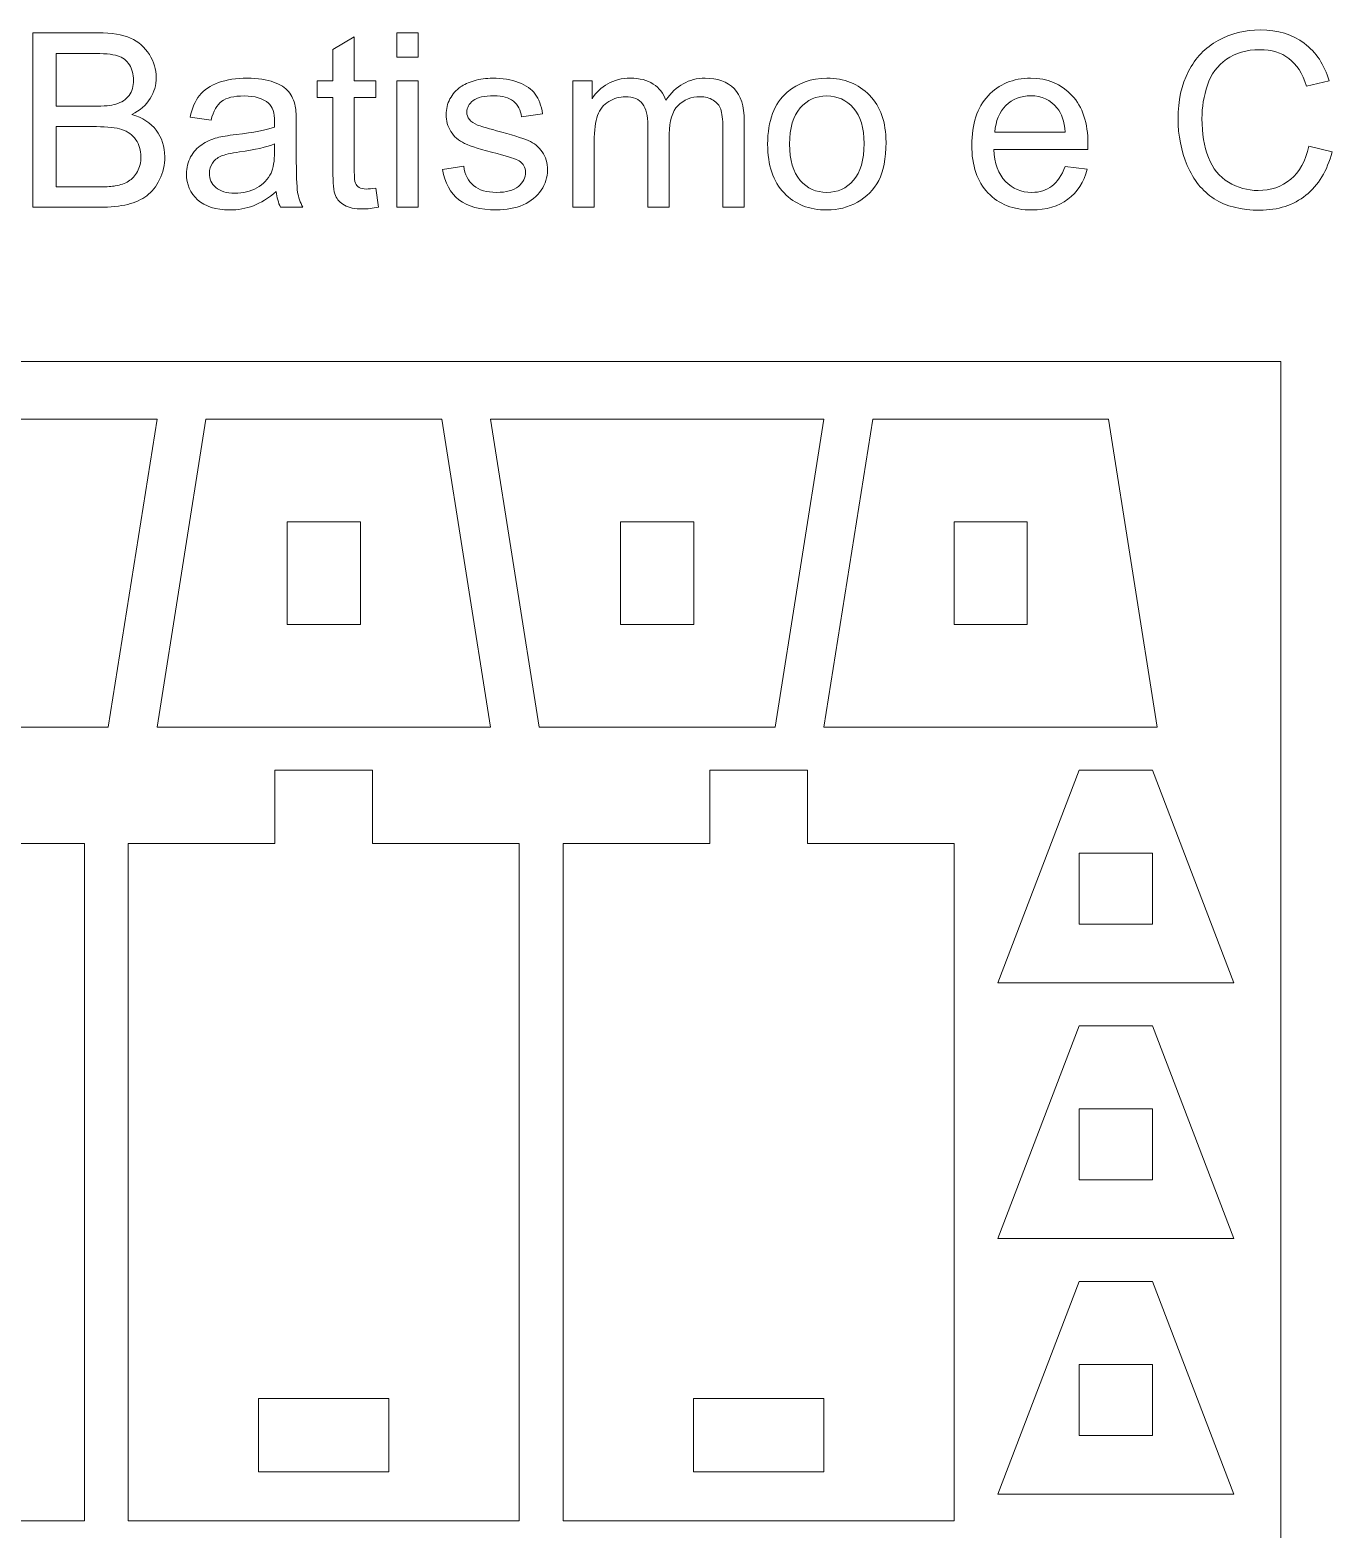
# Model space of a CAD drawing. Header units: millimetres. Extents: x -824 to 903, y -527 to 785.
# Drawn here: x -734.9 to -681.6, y 720.7 to 782 of the extents above; entities that cross this region are included whole.
import ezdxf

# ---------------------------------------------------------------- set-up
doc = ezdxf.new("R2010")
doc.units = ezdxf.units.MM
doc.header["$MEASUREMENT"] = 0
doc.layers.add('Camada 1', color=7, linetype='Continuous')

msp = doc.modelspace()

# ---------------------------------------------------------------- linework, layer by layer
at = {"layer": 'Camada 1', "color": 1, "lineweight": 9}
for points, knots in [([(-734.7693, 774.7916), (-734.7693, 774.7916), (-734.7693, 781.9235), (-734.7693, 781.9235), (-734.7693, 781.9235), (-734.7693, 781.9235), (-732.0931, 781.9235), (-732.0931, 781.9235), (-732.0931, 781.9235), (-731.5486, 781.9235), (-731.112, 781.8521), (-730.7816, 781.7077), (-730.7816, 781.7077), (-730.4529, 781.5633), (-730.1956, 781.3408), (-730.0097, 781.0403), (-730.0097, 781.0403), (-729.8221, 780.7415), (-729.7291, 780.4278), (-729.7291, 780.099), (-729.7291, 780.099), (-729.7291, 779.7952), (-729.8121, 779.508), (-729.9765, 779.2391), (-729.9765, 779.2391), (-730.1408, 778.9702), (-730.3898, 778.7527), (-730.7235, 778.5867), (-730.7235, 778.5867), (-730.2919, 778.4605), (-729.9599, 778.2447), (-729.7291, 777.9392), (-729.7291, 777.9392), (-729.4967, 777.6354), (-729.3805, 777.2752), (-729.3805, 776.8601), (-729.3805, 776.8601), (-729.3805, 776.5248), (-729.4519, 776.2143), (-729.593, 775.9271), (-729.593, 775.9271), (-729.7341, 775.6399), (-729.9084, 775.4191), (-730.1159, 775.2631), (-730.1159, 775.2631), (-730.3234, 775.1087), (-730.5841, 774.9908), (-730.8962, 774.9111), (-730.8962, 774.9111), (-731.2099, 774.8314), (-731.5934, 774.7916), (-732.0483, 774.7916), (-732.0483, 774.7916), (-732.0483, 774.7916), (-734.7693, 774.7916), (-734.7693, 774.7916)], [0, 0, 0, 0, 0.0666667, 0.0666667, 0.0666667, 0.0666667, 0.1333333, 0.1333333, 0.1333333, 0.1333333, 0.2, 0.2, 0.2, 0.2, 0.2666667, 0.2666667, 0.2666667, 0.2666667, 0.3333333, 0.3333333, 0.3333333, 0.3333333, 0.4, 0.4, 0.4, 0.4, 0.4666667, 0.4666667, 0.4666667, 0.4666667, 0.5333333, 0.5333333, 0.5333333, 0.5333333, 0.6, 0.6, 0.6, 0.6, 0.6666667, 0.6666667, 0.6666667, 0.6666667, 0.7333333, 0.7333333, 0.7333333, 0.7333333, 0.8, 0.8, 0.8, 0.8, 0.8666667, 0.8666667, 0.8666667, 0.8666667, 1, 1, 1, 1]), ([(-719.8878, 780.9275), (-719.8878, 780.9275), (-719.8878, 781.9235), (-719.8878, 781.9235), (-719.8878, 781.9235), (-719.8878, 781.9235), (-719.0112, 781.9235), (-719.0112, 781.9235), (-719.0112, 781.9235), (-719.0112, 781.9235), (-719.0112, 780.9275), (-719.0112, 780.9275), (-719.0112, 780.9275), (-719.0112, 780.9275), (-719.8878, 780.9275), (-719.8878, 780.9275)], [0, 0, 0, 0, 0.2, 0.2, 0.2, 0.2, 0.4, 0.4, 0.4, 0.4, 0.6, 0.6, 0.6, 0.6, 1, 1, 1, 1]), ([(-682.5929, 777.2934), (-682.5929, 777.2934), (-681.6466, 777.0544), (-681.6466, 777.0544), (-681.6466, 777.0544), (-681.8442, 776.2791), (-682.1995, 775.6897), (-682.7124, 775.283), (-682.7124, 775.283), (-683.2254, 774.8763), (-683.853, 774.6721), (-684.595, 774.6721), (-684.595, 774.6721), (-685.362, 774.6721), (-685.9862, 774.8281), (-686.4677, 775.1419), (-686.4677, 775.1419), (-686.9491, 775.454), (-687.3143, 775.9072), (-687.565, 776.4999), (-687.565, 776.4999), (-687.8157, 777.0942), (-687.9419, 777.73), (-687.9419, 778.4107), (-687.9419, 778.4107), (-687.9419, 779.1528), (-687.8007, 779.8002), (-687.5169, 780.353), (-687.5169, 780.353), (-687.233, 780.9059), (-686.8296, 781.3259), (-686.3066, 781.6131), (-686.3066, 781.6131), (-685.7837, 781.9003), (-685.2076, 782.0431), (-684.5801, 782.0431), (-684.5801, 782.0431), (-683.8662, 782.0431), (-683.2669, 781.8621), (-682.7822, 781.4985), (-682.7822, 781.4985), (-682.2957, 781.135), (-681.9571, 780.6253), (-681.7662, 779.9679), (-681.7662, 779.9679), (-681.7662, 779.9679), (-682.6925, 779.7488), (-682.6925, 779.7488), (-682.6925, 779.7488), (-682.8569, 780.2667), (-683.0976, 780.6452), (-683.4114, 780.881), (-683.4114, 780.881), (-683.7251, 781.1184), (-684.1202, 781.2362), (-684.5967, 781.2362), (-684.5967, 781.2362), (-685.1429, 781.2362), (-685.6011, 781.1051), (-685.968, 780.8428), (-685.968, 780.8428), (-686.3349, 780.5805), (-686.5938, 780.2269), (-686.7416, 779.7853), (-686.7416, 779.7853), (-686.891, 779.342), (-686.9657, 778.8855), (-686.9657, 778.4157), (-686.9657, 778.4157), (-686.9657, 777.8097), (-686.8777, 777.2801), (-686.7017, 776.8286), (-686.7017, 776.8286), (-686.5258, 776.3754), (-686.2518, 776.0384), (-685.88, 775.8142), (-685.88, 775.8142), (-685.5081, 775.5901), (-685.1064, 775.4789), (-684.6731, 775.4789), (-684.6731, 775.4789), (-684.1451, 775.4789), (-683.7002, 775.6316), (-683.335, 775.9354), (-683.335, 775.9354), (-682.9698, 776.2409), (-682.7224, 776.6925), (-682.5929, 777.2934)], [0, 0, 0, 0, 0.0434783, 0.0434783, 0.0434783, 0.0434783, 0.0869565, 0.0869565, 0.0869565, 0.0869565, 0.1304348, 0.1304348, 0.1304348, 0.1304348, 0.173913, 0.173913, 0.173913, 0.173913, 0.2173913, 0.2173913, 0.2173913, 0.2173913, 0.2608696, 0.2608696, 0.2608696, 0.2608696, 0.3043478, 0.3043478, 0.3043478, 0.3043478, 0.3478261, 0.3478261, 0.3478261, 0.3478261, 0.3913043, 0.3913043, 0.3913043, 0.3913043, 0.4347826, 0.4347826, 0.4347826, 0.4347826, 0.4782609, 0.4782609, 0.4782609, 0.4782609, 0.5217391, 0.5217391, 0.5217391, 0.5217391, 0.5652174, 0.5652174, 0.5652174, 0.5652174, 0.6086957, 0.6086957, 0.6086957, 0.6086957, 0.6521739, 0.6521739, 0.6521739, 0.6521739, 0.6956522, 0.6956522, 0.6956522, 0.6956522, 0.7391304, 0.7391304, 0.7391304, 0.7391304, 0.7826087, 0.7826087, 0.7826087, 0.7826087, 0.826087, 0.826087, 0.826087, 0.826087, 0.8695652, 0.8695652, 0.8695652, 0.8695652, 0.9130435, 0.9130435, 0.9130435, 0.9130435, 1, 1, 1, 1]), ([(-720.7527, 775.5735), (-720.7527, 775.5735), (-720.6331, 774.7999), (-720.6331, 774.7999), (-720.6331, 774.7999), (-720.8788, 774.7484), (-721.0996, 774.7219), (-721.2922, 774.7219), (-721.2922, 774.7219), (-721.6093, 774.7219), (-721.855, 774.7717), (-722.031, 774.8729), (-722.031, 774.8729), (-722.2053, 774.9742), (-722.3281, 775.1054), (-722.3995, 775.2697), (-722.3995, 775.2697), (-722.4709, 775.4341), (-722.5058, 775.7794), (-722.5058, 776.3056), (-722.5058, 776.3056), (-722.5058, 776.3056), (-722.5058, 779.2839), (-722.5058, 779.2839), (-722.5058, 779.2839), (-722.5058, 779.2839), (-723.1532, 779.2839), (-723.1532, 779.2839), (-723.1532, 779.2839), (-723.1532, 779.2839), (-723.1532, 779.9613), (-723.1532, 779.9613), (-723.1532, 779.9613), (-723.1532, 779.9613), (-722.5058, 779.9613), (-722.5058, 779.9613), (-722.5058, 779.9613), (-722.5058, 779.9613), (-722.5058, 781.2396), (-722.5058, 781.2396), (-722.5058, 781.2396), (-722.5058, 781.2396), (-721.6292, 781.7658), (-721.6292, 781.7658), (-721.6292, 781.7658), (-721.6292, 781.7658), (-721.6292, 779.9613), (-721.6292, 779.9613), (-721.6292, 779.9613), (-721.6292, 779.9613), (-720.7527, 779.9613), (-720.7527, 779.9613), (-720.7527, 779.9613), (-720.7527, 779.9613), (-720.7527, 779.2839), (-720.7527, 779.2839), (-720.7527, 779.2839), (-720.7527, 779.2839), (-721.6292, 779.2839), (-721.6292, 779.2839), (-721.6292, 779.2839), (-721.6292, 779.2839), (-721.6292, 776.2558), (-721.6292, 776.2558), (-721.6292, 776.2558), (-721.6292, 776.0052), (-721.6143, 775.8441), (-721.5827, 775.7727), (-721.5827, 775.7727), (-721.5529, 775.7014), (-721.5031, 775.6449), (-721.4333, 775.6017), (-721.4333, 775.6017), (-721.3636, 775.5602), (-721.264, 775.5387), (-721.1345, 775.5387), (-721.1345, 775.5387), (-721.0382, 775.5387), (-720.9104, 775.5503), (-720.7527, 775.5735)], [0, 0, 0, 0, 0.047619, 0.047619, 0.047619, 0.047619, 0.0952381, 0.0952381, 0.0952381, 0.0952381, 0.1428571, 0.1428571, 0.1428571, 0.1428571, 0.1904762, 0.1904762, 0.1904762, 0.1904762, 0.2380952, 0.2380952, 0.2380952, 0.2380952, 0.2857143, 0.2857143, 0.2857143, 0.2857143, 0.3333333, 0.3333333, 0.3333333, 0.3333333, 0.3809524, 0.3809524, 0.3809524, 0.3809524, 0.4285714, 0.4285714, 0.4285714, 0.4285714, 0.4761905, 0.4761905, 0.4761905, 0.4761905, 0.5238095, 0.5238095, 0.5238095, 0.5238095, 0.5714286, 0.5714286, 0.5714286, 0.5714286, 0.6190476, 0.6190476, 0.6190476, 0.6190476, 0.6666667, 0.6666667, 0.6666667, 0.6666667, 0.7142857, 0.7142857, 0.7142857, 0.7142857, 0.7619048, 0.7619048, 0.7619048, 0.7619048, 0.8095238, 0.8095238, 0.8095238, 0.8095238, 0.8571429, 0.8571429, 0.8571429, 0.8571429, 0.9047619, 0.9047619, 0.9047619, 0.9047619, 1, 1, 1, 1]), ([(-733.823, 778.9253), (-733.823, 778.9253), (-732.2807, 778.9253), (-732.2807, 778.9253), (-732.2807, 778.9253), (-731.8624, 778.9253), (-731.5619, 778.9536), (-731.3809, 779.0083), (-731.3809, 779.0083), (-731.1402, 779.0797), (-730.9593, 779.1993), (-730.8381, 779.3653), (-730.8381, 779.3653), (-730.7169, 779.5313), (-730.6555, 779.7388), (-730.6555, 779.9895), (-730.6555, 779.9895), (-730.6555, 780.2269), (-730.7119, 780.4361), (-730.8264, 780.6153), (-730.8264, 780.6153), (-730.9393, 780.7963), (-731.102, 780.9208), (-731.3129, 780.9872), (-731.3129, 780.9872), (-731.5237, 781.0536), (-731.8856, 781.0868), (-732.3969, 781.0868), (-732.3969, 781.0868), (-732.3969, 781.0868), (-733.823, 781.0868), (-733.823, 781.0868), (-733.823, 781.0868), (-733.823, 781.0868), (-733.823, 778.9253), (-733.823, 778.9253)], [0, 0, 0, 0, 0.1, 0.1, 0.1, 0.1, 0.2, 0.2, 0.2, 0.2, 0.3, 0.3, 0.3, 0.3, 0.4, 0.4, 0.4, 0.4, 0.5, 0.5, 0.5, 0.5, 0.6, 0.6, 0.6, 0.6, 0.7, 0.7, 0.7, 0.7, 0.8, 0.8, 0.8, 0.8, 1, 1, 1, 1]), ([(-724.8184, 775.4391), (-725.1438, 775.1618), (-725.4575, 774.9676), (-725.758, 774.853), (-725.758, 774.853), (-726.0585, 774.7385), (-726.3806, 774.682), (-726.7259, 774.682), (-726.7259, 774.682), (-727.2936, 774.682), (-727.7302, 774.8198), (-728.0357, 775.0971), (-728.0357, 775.0971), (-728.3412, 775.3726), (-728.4939, 775.7263), (-728.4939, 776.1562), (-728.4939, 776.1562), (-728.4939, 776.4086), (-728.4358, 776.6393), (-728.3213, 776.8485), (-728.3213, 776.8485), (-728.205, 777.0577), (-728.054, 777.2237), (-727.868, 777.3499), (-727.868, 777.3499), (-727.6804, 777.476), (-727.4713, 777.5723), (-727.2372, 777.6371), (-727.2372, 777.6371), (-727.0645, 777.6819), (-726.8039, 777.7251), (-726.4569, 777.7682), (-726.4569, 777.7682), (-725.7497, 777.8512), (-725.2268, 777.9525), (-724.8931, 778.0687), (-724.8931, 778.0687), (-724.8898, 778.1882), (-724.8881, 778.2646), (-724.8881, 778.2961), (-724.8881, 778.2961), (-724.8881, 778.6514), (-724.9711, 778.9021), (-725.1371, 779.0482), (-725.1371, 779.0482), (-725.3612, 779.2457), (-725.6949, 779.3437), (-726.1365, 779.3437), (-726.1365, 779.3437), (-726.5499, 779.3437), (-726.8554, 779.2706), (-727.0513, 779.1262), (-727.0513, 779.1262), (-727.2488, 778.9818), (-727.3932, 778.7261), (-727.4879, 778.3576), (-727.4879, 778.3576), (-727.4879, 778.3576), (-728.3445, 778.4771), (-728.3445, 778.4771), (-728.3445, 778.4771), (-728.2665, 778.844), (-728.1386, 779.1411), (-727.9593, 779.3669), (-727.9593, 779.3669), (-727.7801, 779.5927), (-727.5211, 779.7654), (-727.1824, 779.8882), (-727.1824, 779.8882), (-726.8454, 780.0094), (-726.4519, 780.0708), (-726.007, 780.0708), (-726.007, 780.0708), (-725.5654, 780.0708), (-725.2052, 780.0194), (-724.9279, 779.9148), (-724.9279, 779.9148), (-724.6524, 779.8102), (-724.4482, 779.6807), (-724.3187, 779.523), (-724.3187, 779.523), (-724.1892, 779.3653), (-724.0979, 779.1661), (-724.0448, 778.9253), (-724.0448, 778.9253), (-724.0165, 778.7759), (-724.0016, 778.507), (-724.0016, 778.1202), (-724.0016, 778.1202), (-724.0016, 778.1202), (-724.0016, 776.9581), (-724.0016, 776.9581), (-724.0016, 776.9581), (-724.0016, 776.1463), (-723.9833, 775.6333), (-723.9468, 775.4158), (-723.9468, 775.4158), (-723.9119, 775.1983), (-723.8389, 774.9908), (-723.7326, 774.7916), (-723.7326, 774.7916), (-723.7326, 774.7916), (-724.649, 774.7916), (-724.649, 774.7916), (-724.649, 774.7916), (-724.737, 774.9759), (-724.7935, 775.1917), (-724.8184, 775.4391)], [0, 0, 0, 0, 0.0357143, 0.0357143, 0.0357143, 0.0357143, 0.0714286, 0.0714286, 0.0714286, 0.0714286, 0.1071429, 0.1071429, 0.1071429, 0.1071429, 0.1428571, 0.1428571, 0.1428571, 0.1428571, 0.1785714, 0.1785714, 0.1785714, 0.1785714, 0.2142857, 0.2142857, 0.2142857, 0.2142857, 0.25, 0.25, 0.25, 0.25, 0.2857143, 0.2857143, 0.2857143, 0.2857143, 0.3214286, 0.3214286, 0.3214286, 0.3214286, 0.3571429, 0.3571429, 0.3571429, 0.3571429, 0.3928571, 0.3928571, 0.3928571, 0.3928571, 0.4285714, 0.4285714, 0.4285714, 0.4285714, 0.4642857, 0.4642857, 0.4642857, 0.4642857, 0.5, 0.5, 0.5, 0.5, 0.5357143, 0.5357143, 0.5357143, 0.5357143, 0.5714286, 0.5714286, 0.5714286, 0.5714286, 0.6071429, 0.6071429, 0.6071429, 0.6071429, 0.6428571, 0.6428571, 0.6428571, 0.6428571, 0.6785714, 0.6785714, 0.6785714, 0.6785714, 0.7142857, 0.7142857, 0.7142857, 0.7142857, 0.75, 0.75, 0.75, 0.75, 0.7857143, 0.7857143, 0.7857143, 0.7857143, 0.8214286, 0.8214286, 0.8214286, 0.8214286, 0.8571429, 0.8571429, 0.8571429, 0.8571429, 0.8928571, 0.8928571, 0.8928571, 0.8928571, 0.9285714, 0.9285714, 0.9285714, 0.9285714, 1, 1, 1, 1]), ([(-719.8878, 774.7916), (-719.8878, 774.7916), (-719.8878, 779.9613), (-719.8878, 779.9613), (-719.8878, 779.9613), (-719.8878, 779.9613), (-719.0112, 779.9613), (-719.0112, 779.9613), (-719.0112, 779.9613), (-719.0112, 779.9613), (-719.0112, 774.7916), (-719.0112, 774.7916), (-719.0112, 774.7916), (-719.0112, 774.7916), (-719.8878, 774.7916), (-719.8878, 774.7916)], [0, 0, 0, 0, 0.2, 0.2, 0.2, 0.2, 0.4, 0.4, 0.4, 0.4, 0.6, 0.6, 0.6, 0.6, 1, 1, 1, 1]), ([(-718.0234, 776.3355), (-718.0234, 776.3355), (-717.1568, 776.475), (-717.1568, 776.475), (-717.1568, 776.475), (-717.1087, 776.128), (-716.9726, 775.8624), (-716.7501, 775.6765), (-716.7501, 775.6765), (-716.5276, 775.4922), (-716.2155, 775.3992), (-715.8171, 775.3992), (-715.8171, 775.3992), (-715.4137, 775.3992), (-715.1149, 775.4806), (-714.919, 775.6449), (-714.919, 775.6449), (-714.7247, 775.8076), (-714.6268, 776.0002), (-714.6268, 776.221), (-714.6268, 776.221), (-714.6268, 776.4185), (-714.7148, 776.5746), (-714.8891, 776.6875), (-714.8891, 776.6875), (-715.0119, 776.7655), (-715.3108, 776.8634), (-715.7856, 776.9846), (-715.7856, 776.9846), (-716.4264, 777.1457), (-716.8696, 777.2851), (-717.1186, 777.403), (-717.1186, 777.403), (-717.366, 777.5225), (-717.5536, 777.6852), (-717.6814, 777.8944), (-717.6814, 777.8944), (-717.8093, 778.1019), (-717.874, 778.3327), (-717.874, 778.585), (-717.874, 778.585), (-717.874, 778.8158), (-717.8209, 779.0283), (-717.7163, 779.2242), (-717.7163, 779.2242), (-717.61, 779.4201), (-717.4673, 779.5827), (-717.2863, 779.7122), (-717.2863, 779.7122), (-717.1502, 779.8118), (-716.9643, 779.8965), (-716.7302, 779.9662), (-716.7302, 779.9662), (-716.4944, 780.036), (-716.2438, 780.0708), (-715.9748, 780.0708), (-715.9748, 780.0708), (-715.5697, 780.0708), (-715.2145, 780.0127), (-714.909, 779.8948), (-714.909, 779.8948), (-714.6019, 779.7786), (-714.3761, 779.6193), (-714.23, 779.4201), (-714.23, 779.4201), (-714.0856, 779.2192), (-713.9843, 778.9519), (-713.9295, 778.6165), (-713.9295, 778.6165), (-713.9295, 778.6165), (-714.7862, 778.497), (-714.7862, 778.497), (-714.7862, 778.497), (-714.8243, 778.766), (-714.9372, 778.9768), (-715.1232, 779.1279), (-715.1232, 779.1279), (-715.3091, 779.2789), (-715.5714, 779.3536), (-715.9117, 779.3536), (-715.9117, 779.3536), (-716.3118, 779.3536), (-716.599, 779.2872), (-716.77, 779.1544), (-716.77, 779.1544), (-716.941, 779.0216), (-717.0273, 778.8656), (-717.0273, 778.6879), (-717.0273, 778.6879), (-717.0273, 778.575), (-716.9925, 778.4721), (-716.9211, 778.3808), (-716.9211, 778.3808), (-716.8497, 778.2878), (-716.7385, 778.2098), (-716.5857, 778.1484), (-716.5857, 778.1484), (-716.4978, 778.1152), (-716.2421, 778.0405), (-715.8138, 777.9243), (-715.8138, 777.9243), (-715.1962, 777.7599), (-714.7646, 777.6238), (-714.5189, 777.5192), (-714.5189, 777.5192), (-714.2732, 777.4146), (-714.0806, 777.2602), (-713.9411, 777.061), (-713.9411, 777.061), (-713.8, 776.8601), (-713.7303, 776.6111), (-713.7303, 776.3123), (-713.7303, 776.3123), (-713.7303, 776.0218), (-713.815, 775.7478), (-713.986, 775.4905), (-713.986, 775.4905), (-714.157, 775.2332), (-714.4027, 775.034), (-714.7231, 774.8929), (-714.7231, 774.8929), (-715.0451, 774.7518), (-715.4087, 774.682), (-715.8138, 774.682), (-715.8138, 774.682), (-716.4845, 774.682), (-716.9975, 774.8215), (-717.3494, 775.0987), (-717.3494, 775.0987), (-717.7013, 775.3776), (-717.9255, 775.7893), (-718.0234, 776.3355)], [0, 0, 0, 0, 0.0294118, 0.0294118, 0.0294118, 0.0294118, 0.0588235, 0.0588235, 0.0588235, 0.0588235, 0.0882353, 0.0882353, 0.0882353, 0.0882353, 0.1176471, 0.1176471, 0.1176471, 0.1176471, 0.1470588, 0.1470588, 0.1470588, 0.1470588, 0.1764706, 0.1764706, 0.1764706, 0.1764706, 0.2058824, 0.2058824, 0.2058824, 0.2058824, 0.2352941, 0.2352941, 0.2352941, 0.2352941, 0.2647059, 0.2647059, 0.2647059, 0.2647059, 0.2941176, 0.2941176, 0.2941176, 0.2941176, 0.3235294, 0.3235294, 0.3235294, 0.3235294, 0.3529412, 0.3529412, 0.3529412, 0.3529412, 0.3823529, 0.3823529, 0.3823529, 0.3823529, 0.4117647, 0.4117647, 0.4117647, 0.4117647, 0.4411765, 0.4411765, 0.4411765, 0.4411765, 0.4705882, 0.4705882, 0.4705882, 0.4705882, 0.5, 0.5, 0.5, 0.5, 0.5294118, 0.5294118, 0.5294118, 0.5294118, 0.5588235, 0.5588235, 0.5588235, 0.5588235, 0.5882353, 0.5882353, 0.5882353, 0.5882353, 0.6176471, 0.6176471, 0.6176471, 0.6176471, 0.6470588, 0.6470588, 0.6470588, 0.6470588, 0.6764706, 0.6764706, 0.6764706, 0.6764706, 0.7058824, 0.7058824, 0.7058824, 0.7058824, 0.7352941, 0.7352941, 0.7352941, 0.7352941, 0.7647059, 0.7647059, 0.7647059, 0.7647059, 0.7941176, 0.7941176, 0.7941176, 0.7941176, 0.8235294, 0.8235294, 0.8235294, 0.8235294, 0.8529412, 0.8529412, 0.8529412, 0.8529412, 0.8823529, 0.8823529, 0.8823529, 0.8823529, 0.9117647, 0.9117647, 0.9117647, 0.9117647, 0.9411765, 0.9411765, 0.9411765, 0.9411765, 1, 1, 1, 1]), ([(-712.6944, 774.7916), (-712.6944, 774.7916), (-712.6944, 779.9613), (-712.6944, 779.9613), (-712.6944, 779.9613), (-712.6944, 779.9613), (-711.9075, 779.9613), (-711.9075, 779.9613), (-711.9075, 779.9613), (-711.9075, 779.9613), (-711.9075, 779.2308), (-711.9075, 779.2308), (-711.9075, 779.2308), (-711.7465, 779.4831), (-711.5306, 779.6873), (-711.2617, 779.8401), (-711.2617, 779.8401), (-710.9928, 779.9945), (-710.6873, 780.0708), (-710.3436, 780.0708), (-710.3436, 780.0708), (-709.9618, 780.0708), (-709.648, 779.9911), (-709.404, 779.8334), (-709.404, 779.8334), (-709.16, 779.6741), (-708.9873, 779.4533), (-708.8877, 779.1677), (-708.8877, 779.1677), (-708.476, 779.7703), (-707.9431, 780.0708), (-707.2857, 780.0708), (-707.2857, 780.0708), (-706.771, 780.0708), (-706.3743, 779.9297), (-706.0987, 779.6458), (-706.0987, 779.6458), (-705.8214, 779.3619), (-705.682, 778.9253), (-705.682, 778.336), (-705.682, 778.336), (-705.682, 778.336), (-705.682, 774.7916), (-705.682, 774.7916), (-705.682, 774.7916), (-705.682, 774.7916), (-706.5585, 774.7916), (-706.5585, 774.7916), (-706.5585, 774.7916), (-706.5585, 774.7916), (-706.5585, 778.0455), (-706.5585, 778.0455), (-706.5585, 778.0455), (-706.5585, 778.3941), (-706.5884, 778.6464), (-706.6449, 778.8008), (-706.6449, 778.8008), (-706.7013, 778.9552), (-706.8042, 779.0781), (-706.9553, 779.1727), (-706.9553, 779.1727), (-707.1047, 779.2673), (-707.2807, 779.3138), (-707.4816, 779.3138), (-707.4816, 779.3138), (-707.8468, 779.3138), (-708.1489, 779.1926), (-708.3897, 778.9519), (-708.3897, 778.9519), (-708.6304, 778.7095), (-708.7499, 778.3227), (-708.7499, 777.7915), (-708.7499, 777.7915), (-708.7499, 777.7915), (-708.7499, 774.7916), (-708.7499, 774.7916), (-708.7499, 774.7916), (-708.7499, 774.7916), (-709.6265, 774.7916), (-709.6265, 774.7916), (-709.6265, 774.7916), (-709.6265, 774.7916), (-709.6265, 778.1467), (-709.6265, 778.1467), (-709.6265, 778.1467), (-709.6265, 778.5352), (-709.6978, 778.8274), (-709.8406, 779.0216), (-709.8406, 779.0216), (-709.9834, 779.2159), (-710.2175, 779.3138), (-710.5412, 779.3138), (-710.5412, 779.3138), (-710.7869, 779.3138), (-711.0143, 779.2491), (-711.2235, 779.1196), (-711.2235, 779.1196), (-711.4327, 778.9901), (-711.5838, 778.8008), (-711.6784, 778.5501), (-711.6784, 778.5501), (-711.7714, 778.3011), (-711.8178, 777.9409), (-711.8178, 777.4711), (-711.8178, 777.4711), (-711.8178, 777.4711), (-711.8178, 774.7916), (-711.8178, 774.7916), (-711.8178, 774.7916), (-711.8178, 774.7916), (-712.6944, 774.7916), (-712.6944, 774.7916)], [0, 0, 0, 0, 0.0344828, 0.0344828, 0.0344828, 0.0344828, 0.0689655, 0.0689655, 0.0689655, 0.0689655, 0.1034483, 0.1034483, 0.1034483, 0.1034483, 0.137931, 0.137931, 0.137931, 0.137931, 0.1724138, 0.1724138, 0.1724138, 0.1724138, 0.2068966, 0.2068966, 0.2068966, 0.2068966, 0.2413793, 0.2413793, 0.2413793, 0.2413793, 0.2758621, 0.2758621, 0.2758621, 0.2758621, 0.3103448, 0.3103448, 0.3103448, 0.3103448, 0.3448276, 0.3448276, 0.3448276, 0.3448276, 0.3793103, 0.3793103, 0.3793103, 0.3793103, 0.4137931, 0.4137931, 0.4137931, 0.4137931, 0.4482759, 0.4482759, 0.4482759, 0.4482759, 0.4827586, 0.4827586, 0.4827586, 0.4827586, 0.5172414, 0.5172414, 0.5172414, 0.5172414, 0.5517241, 0.5517241, 0.5517241, 0.5517241, 0.5862069, 0.5862069, 0.5862069, 0.5862069, 0.6206897, 0.6206897, 0.6206897, 0.6206897, 0.6551724, 0.6551724, 0.6551724, 0.6551724, 0.6896552, 0.6896552, 0.6896552, 0.6896552, 0.7241379, 0.7241379, 0.7241379, 0.7241379, 0.7586207, 0.7586207, 0.7586207, 0.7586207, 0.7931034, 0.7931034, 0.7931034, 0.7931034, 0.8275862, 0.8275862, 0.8275862, 0.8275862, 0.862069, 0.862069, 0.862069, 0.862069, 0.8965517, 0.8965517, 0.8965517, 0.8965517, 0.9310345, 0.9310345, 0.9310345, 0.9310345, 1, 1, 1, 1]), ([(-704.7258, 777.3764), (-704.7258, 778.331), (-704.4602, 779.0382), (-703.9273, 779.4981), (-703.9273, 779.4981), (-703.484, 779.8799), (-702.9412, 780.0708), (-702.302, 780.0708), (-702.302, 780.0708), (-701.5931, 780.0708), (-701.0121, 779.8384), (-700.5605, 779.3736), (-700.5605, 779.3736), (-700.1106, 778.9104), (-699.8848, 778.2679), (-699.8848, 777.4495), (-699.8848, 777.4495), (-699.8848, 776.7854), (-699.9845, 776.2641), (-700.1837, 775.884), (-700.1837, 775.884), (-700.3829, 775.5038), (-700.6734, 775.2083), (-701.0552, 774.9975), (-701.0552, 774.9975), (-701.4354, 774.7866), (-701.8521, 774.682), (-702.302, 774.682), (-702.302, 774.682), (-703.0258, 774.682), (-703.6102, 774.9128), (-704.0568, 775.376), (-704.0568, 775.376), (-704.5033, 775.8391), (-704.7258, 776.5065), (-704.7258, 777.3764)], [0, 0, 0, 0, 0.1, 0.1, 0.1, 0.1, 0.2, 0.2, 0.2, 0.2, 0.3, 0.3, 0.3, 0.3, 0.4, 0.4, 0.4, 0.4, 0.5, 0.5, 0.5, 0.5, 0.6, 0.6, 0.6, 0.6, 0.7, 0.7, 0.7, 0.7, 0.8, 0.8, 0.8, 0.8, 1, 1, 1, 1]), ([(-692.5637, 776.465), (-692.5637, 776.465), (-691.6572, 776.3455), (-691.6572, 776.3455), (-691.6572, 776.3455), (-691.7983, 775.8192), (-692.0623, 775.4092), (-692.4475, 775.1186), (-692.4475, 775.1186), (-692.8326, 774.8281), (-693.324, 774.682), (-693.9233, 774.682), (-693.9233, 774.682), (-694.677, 774.682), (-695.2747, 774.9144), (-695.7163, 775.3793), (-695.7163, 775.3793), (-696.1579, 775.8425), (-696.3787, 776.4949), (-696.3787, 777.3333), (-696.3787, 777.3333), (-696.3787, 778.1999), (-696.1562, 778.8739), (-695.7096, 779.352), (-695.7096, 779.352), (-695.263, 779.8318), (-694.6837, 780.0708), (-693.9715, 780.0708), (-693.9715, 780.0708), (-693.2825, 780.0708), (-692.7197, 779.8367), (-692.2831, 779.3669), (-692.2831, 779.3669), (-691.8465, 778.8971), (-691.6273, 778.2364), (-691.6273, 777.3847), (-691.6273, 777.3847), (-691.6273, 777.3333), (-691.629, 777.2552), (-691.6323, 777.1523), (-691.6323, 777.1523), (-691.6323, 777.1523), (-695.4822, 777.1523), (-695.4822, 777.1523), (-695.4822, 777.1523), (-695.449, 776.5862), (-695.2896, 776.1512), (-695.0007, 775.8508), (-695.0007, 775.8508), (-694.7135, 775.5503), (-694.3533, 775.3992), (-693.9233, 775.3992), (-693.9233, 775.3992), (-693.6029, 775.3992), (-693.329, 775.4839), (-693.1032, 775.6532), (-693.1032, 775.6532), (-692.8758, 775.8225), (-692.6965, 776.0931), (-692.5637, 776.465)], [0, 0, 0, 0, 0.0625, 0.0625, 0.0625, 0.0625, 0.125, 0.125, 0.125, 0.125, 0.1875, 0.1875, 0.1875, 0.1875, 0.25, 0.25, 0.25, 0.25, 0.3125, 0.3125, 0.3125, 0.3125, 0.375, 0.375, 0.375, 0.375, 0.4375, 0.4375, 0.4375, 0.4375, 0.5, 0.5, 0.5, 0.5, 0.5625, 0.5625, 0.5625, 0.5625, 0.625, 0.625, 0.625, 0.625, 0.6875, 0.6875, 0.6875, 0.6875, 0.75, 0.75, 0.75, 0.75, 0.8125, 0.8125, 0.8125, 0.8125, 0.875, 0.875, 0.875, 0.875, 1, 1, 1, 1]), ([(-703.8293, 777.3748), (-703.8293, 776.714), (-703.6849, 776.2193), (-703.396, 775.8923), (-703.396, 775.8923), (-703.1055, 775.5636), (-702.7419, 775.3992), (-702.302, 775.3992), (-702.302, 775.3992), (-701.867, 775.3992), (-701.5051, 775.5636), (-701.2146, 775.8939), (-701.2146, 775.8939), (-700.9257, 776.2243), (-700.7813, 776.7273), (-700.7813, 777.403), (-700.7813, 777.403), (-700.7813, 778.0405), (-700.9274, 778.5236), (-701.2179, 778.8506), (-701.2179, 778.8506), (-701.5085, 779.1793), (-701.8704, 779.3437), (-702.302, 779.3437), (-702.302, 779.3437), (-702.7419, 779.3437), (-703.1055, 779.181), (-703.396, 778.8539), (-703.396, 778.8539), (-703.6849, 778.5269), (-703.8293, 778.0338), (-703.8293, 777.3748)], [0, 0, 0, 0, 0.1111111, 0.1111111, 0.1111111, 0.1111111, 0.2222222, 0.2222222, 0.2222222, 0.2222222, 0.3333333, 0.3333333, 0.3333333, 0.3333333, 0.4444444, 0.4444444, 0.4444444, 0.4444444, 0.5555556, 0.5555556, 0.5555556, 0.5555556, 0.6666667, 0.6666667, 0.6666667, 0.6666667, 0.7777778, 0.7777778, 0.7777778, 0.7777778, 1, 1, 1, 1]), ([(-695.4324, 777.8695), (-695.4324, 777.8695), (-692.5537, 777.8695), (-692.5537, 777.8695), (-692.5537, 777.8695), (-692.5919, 778.3044), (-692.7031, 778.6298), (-692.8841, 778.8473), (-692.8841, 778.8473), (-693.1613, 779.1843), (-693.5232, 779.3536), (-693.9665, 779.3536), (-693.9665, 779.3536), (-694.3682, 779.3536), (-694.7052, 779.2192), (-694.9792, 778.9502), (-694.9792, 778.9502), (-695.2514, 778.6813), (-695.4025, 778.321), (-695.4324, 777.8695)], [0, 0, 0, 0, 0.1666667, 0.1666667, 0.1666667, 0.1666667, 0.3333333, 0.3333333, 0.3333333, 0.3333333, 0.5, 0.5, 0.5, 0.5, 0.6666667, 0.6666667, 0.6666667, 0.6666667, 1, 1, 1, 1]), ([(-733.823, 775.6283), (-733.823, 775.6283), (-732.0466, 775.6283), (-732.0466, 775.6283), (-732.0466, 775.6283), (-731.7412, 775.6283), (-731.527, 775.6399), (-731.4025, 775.6632), (-731.4025, 775.6632), (-731.1867, 775.7014), (-731.0041, 775.7661), (-730.858, 775.8574), (-730.858, 775.8574), (-730.7119, 775.9487), (-730.5924, 776.0815), (-730.4977, 776.2558), (-730.4977, 776.2558), (-730.4031, 776.4302), (-730.3566, 776.631), (-730.3566, 776.8585), (-730.3566, 776.8585), (-730.3566, 777.1257), (-730.4247, 777.3565), (-730.5625, 777.5541), (-730.5625, 777.5541), (-730.6986, 777.7516), (-730.8879, 777.8894), (-731.1302, 777.9691), (-731.1302, 777.9691), (-731.371, 778.0488), (-731.7196, 778.0886), (-732.1728, 778.0886), (-732.1728, 778.0886), (-732.1728, 778.0886), (-733.823, 778.0886), (-733.823, 778.0886), (-733.823, 778.0886), (-733.823, 778.0886), (-733.823, 775.6283), (-733.823, 775.6283)], [0, 0, 0, 0, 0.0909091, 0.0909091, 0.0909091, 0.0909091, 0.1818182, 0.1818182, 0.1818182, 0.1818182, 0.2727273, 0.2727273, 0.2727273, 0.2727273, 0.3636364, 0.3636364, 0.3636364, 0.3636364, 0.4545455, 0.4545455, 0.4545455, 0.4545455, 0.5454545, 0.5454545, 0.5454545, 0.5454545, 0.6363636, 0.6363636, 0.6363636, 0.6363636, 0.7272727, 0.7272727, 0.7272727, 0.7272727, 0.8181818, 0.8181818, 0.8181818, 0.8181818, 1, 1, 1, 1]), ([(-724.8881, 777.3814), (-725.2068, 777.2519), (-725.685, 777.1423), (-726.3225, 777.0527), (-726.3225, 777.0527), (-726.6844, 777.0012), (-726.94, 776.9431), (-727.0894, 776.8784), (-727.0894, 776.8784), (-727.2389, 776.8136), (-727.3534, 776.719), (-727.4347, 776.5962), (-727.4347, 776.5962), (-727.5161, 776.4717), (-727.5576, 776.3339), (-727.5576, 776.1811), (-727.5576, 776.1811), (-727.5576, 775.9504), (-727.4696, 775.7561), (-727.292, 775.6017), (-727.292, 775.6017), (-727.1143, 775.4474), (-726.8554, 775.3693), (-726.515, 775.3693), (-726.515, 775.3693), (-726.178, 775.3693), (-725.8775, 775.4424), (-725.6136, 775.5901), (-725.6136, 775.5901), (-725.3513, 775.7362), (-725.157, 775.9371), (-725.0342, 776.1911), (-725.0342, 776.1911), (-724.9396, 776.3886), (-724.8931, 776.6792), (-724.8931, 777.0627), (-724.8931, 777.0627), (-724.8931, 777.0627), (-724.8881, 777.3814), (-724.8881, 777.3814)], [0, 0, 0, 0, 0.0909091, 0.0909091, 0.0909091, 0.0909091, 0.1818182, 0.1818182, 0.1818182, 0.1818182, 0.2727273, 0.2727273, 0.2727273, 0.2727273, 0.3636364, 0.3636364, 0.3636364, 0.3636364, 0.4545455, 0.4545455, 0.4545455, 0.4545455, 0.5454545, 0.5454545, 0.5454545, 0.5454545, 0.6363636, 0.6363636, 0.6363636, 0.6363636, 0.7272727, 0.7272727, 0.7272727, 0.7272727, 0.8181818, 0.8181818, 0.8181818, 0.8181818, 1, 1, 1, 1])]:
    msp.add_open_spline(points, degree=3, knots=knots, dxfattribs=at)
at = {"layer": 'Camada 1', "color": 250, "lineweight": 9}
for points, knots in [([(-786.1629, 642.841), (-786.1629, 642.841), (-683.7403, 642.841), (-683.7403, 642.841), (-683.7403, 642.841), (-683.7403, 642.841), (-683.7403, 768.4775), (-683.7403, 768.4775), (-683.7403, 768.4775), (-683.7403, 768.4775), (-786.1629, 768.4775), (-786.1629, 768.4775), (-786.1629, 768.4775), (-786.1629, 768.4775), (-786.1629, 642.841), (-786.1629, 642.841)], [0, 0, 0, 0, 0.2, 0.2, 0.2, 0.2, 0.4, 0.4, 0.4, 0.4, 0.6, 0.6, 0.6, 0.6, 1, 1, 1, 1]), ([(-743.3282, 766.1244), (-743.3282, 766.1244), (-729.694, 766.1244), (-729.694, 766.1244), (-729.694, 766.1244), (-729.694, 766.1244), (-731.6905, 753.5281), (-731.6905, 753.5281), (-731.6905, 753.5281), (-731.6905, 753.5281), (-741.3315, 753.5279), (-741.3315, 753.5279), (-741.3315, 753.5279), (-741.3315, 753.5279), (-743.3282, 766.1244), (-743.3282, 766.1244)], [0, 0, 0, 0, 0.2, 0.2, 0.2, 0.2, 0.4, 0.4, 0.4, 0.4, 0.6, 0.6, 0.6, 0.6, 1, 1, 1, 1]), ([(-716.0597, 753.5279), (-716.0597, 753.5279), (-729.694, 753.5279), (-729.694, 753.5279), (-729.694, 753.5279), (-729.694, 753.5279), (-727.6974, 766.1243), (-727.6974, 766.1243), (-727.6974, 766.1243), (-727.6974, 766.1243), (-718.0564, 766.1244), (-718.0564, 766.1244), (-718.0564, 766.1244), (-718.0564, 766.1244), (-716.0597, 753.5279), (-716.0597, 753.5279)], [0, 0, 0, 0, 0.2, 0.2, 0.2, 0.2, 0.4, 0.4, 0.4, 0.4, 0.6, 0.6, 0.6, 0.6, 1, 1, 1, 1]), ([(-716.0596, 766.1244), (-716.0596, 766.1244), (-702.4254, 766.1244), (-702.4254, 766.1244), (-702.4254, 766.1244), (-702.4254, 766.1244), (-704.422, 753.5281), (-704.422, 753.5281), (-704.422, 753.5281), (-704.422, 753.5281), (-714.0629, 753.5279), (-714.0629, 753.5279), (-714.0629, 753.5279), (-714.0629, 753.5279), (-716.0596, 766.1244), (-716.0596, 766.1244)], [0, 0, 0, 0, 0.2, 0.2, 0.2, 0.2, 0.4, 0.4, 0.4, 0.4, 0.6, 0.6, 0.6, 0.6, 1, 1, 1, 1]), ([(-688.7911, 753.5279), (-688.7911, 753.5279), (-702.4254, 753.5279), (-702.4254, 753.5279), (-702.4254, 753.5279), (-702.4254, 753.5279), (-700.4288, 766.1243), (-700.4288, 766.1243), (-700.4288, 766.1243), (-700.4288, 766.1243), (-690.7878, 766.1244), (-690.7878, 766.1244), (-690.7878, 766.1244), (-690.7878, 766.1244), (-688.7911, 753.5279), (-688.7911, 753.5279)], [0, 0, 0, 0, 0.2, 0.2, 0.2, 0.2, 0.4, 0.4, 0.4, 0.4, 0.6, 0.6, 0.6, 0.6, 1, 1, 1, 1]), ([(-721.3803, 757.7268), (-721.3803, 757.7268), (-724.3734, 757.7268), (-724.3734, 757.7268), (-724.3734, 757.7268), (-724.3734, 757.7268), (-724.3734, 761.9256), (-724.3734, 761.9256), (-724.3734, 761.9256), (-724.3734, 761.9256), (-721.3803, 761.9256), (-721.3803, 761.9256), (-721.3803, 761.9256), (-721.3803, 761.9256), (-721.3803, 757.7268), (-721.3803, 757.7268)], [0, 0, 0, 0, 0.2, 0.2, 0.2, 0.2, 0.4, 0.4, 0.4, 0.4, 0.6, 0.6, 0.6, 0.6, 1, 1, 1, 1]), ([(-710.739, 761.9256), (-710.739, 761.9256), (-707.746, 761.9256), (-707.746, 761.9256), (-707.746, 761.9256), (-707.746, 761.9256), (-707.746, 757.7268), (-707.746, 757.7268), (-707.746, 757.7268), (-707.746, 757.7268), (-710.739, 757.7268), (-710.739, 757.7268), (-710.739, 757.7268), (-710.739, 757.7268), (-710.739, 761.9256), (-710.739, 761.9256)], [0, 0, 0, 0, 0.2, 0.2, 0.2, 0.2, 0.4, 0.4, 0.4, 0.4, 0.6, 0.6, 0.6, 0.6, 1, 1, 1, 1]), ([(-694.1117, 757.7268), (-694.1117, 757.7268), (-697.1048, 757.7268), (-697.1048, 757.7268), (-697.1048, 757.7268), (-697.1048, 757.7268), (-697.1048, 761.9256), (-697.1048, 761.9256), (-697.1048, 761.9256), (-697.1048, 761.9256), (-694.1117, 761.9256), (-694.1117, 761.9256), (-694.1117, 761.9256), (-694.1117, 761.9256), (-694.1117, 757.7268), (-694.1117, 757.7268)], [0, 0, 0, 0, 0.2, 0.2, 0.2, 0.2, 0.4, 0.4, 0.4, 0.4, 0.6, 0.6, 0.6, 0.6, 1, 1, 1, 1]), ([(-732.6689, 748.7631), (-732.6689, 748.7631), (-738.6689, 748.7631), (-738.6689, 748.7631), (-738.6689, 748.7631), (-738.6689, 748.7631), (-738.6689, 751.7631), (-738.6689, 751.7631), (-738.6689, 751.7631), (-738.6689, 751.7631), (-742.669, 751.7632), (-742.669, 751.7632), (-742.669, 751.7632), (-742.669, 751.7632), (-742.669, 748.7631), (-742.669, 748.7631), (-742.669, 748.7631), (-742.669, 748.7631), (-748.6691, 748.7632), (-748.6691, 748.7632), (-748.6691, 748.7632), (-748.6691, 748.7632), (-748.6693, 721.0628), (-748.6693, 721.0628), (-748.6693, 721.0628), (-748.6693, 721.0628), (-732.6689, 721.0626), (-732.6689, 721.0626), (-732.6689, 721.0626), (-732.6689, 721.0626), (-732.6689, 748.7631), (-732.6689, 748.7631)], [0, 0, 0, 0, 0.1111111, 0.1111111, 0.1111111, 0.1111111, 0.2222222, 0.2222222, 0.2222222, 0.2222222, 0.3333333, 0.3333333, 0.3333333, 0.3333333, 0.4444444, 0.4444444, 0.4444444, 0.4444444, 0.5555556, 0.5555556, 0.5555556, 0.5555556, 0.6666667, 0.6666667, 0.6666667, 0.6666667, 0.7777778, 0.7777778, 0.7777778, 0.7777778, 1, 1, 1, 1]), ([(-714.8812, 748.7631), (-714.8812, 748.7631), (-720.8812, 748.7631), (-720.8812, 748.7631), (-720.8812, 748.7631), (-720.8812, 748.7631), (-720.8812, 751.7631), (-720.8812, 751.7631), (-720.8812, 751.7631), (-720.8812, 751.7631), (-724.8814, 751.7632), (-724.8814, 751.7632), (-724.8814, 751.7632), (-724.8814, 751.7632), (-724.8814, 748.7631), (-724.8814, 748.7631), (-724.8814, 748.7631), (-724.8814, 748.7631), (-730.8815, 748.7632), (-730.8815, 748.7632), (-730.8815, 748.7632), (-730.8815, 748.7632), (-730.8816, 721.0628), (-730.8816, 721.0628), (-730.8816, 721.0628), (-730.8816, 721.0628), (-714.8812, 721.0626), (-714.8812, 721.0626), (-714.8812, 721.0626), (-714.8812, 721.0626), (-714.8812, 748.7631), (-714.8812, 748.7631)], [0, 0, 0, 0, 0.1111111, 0.1111111, 0.1111111, 0.1111111, 0.2222222, 0.2222222, 0.2222222, 0.2222222, 0.3333333, 0.3333333, 0.3333333, 0.3333333, 0.4444444, 0.4444444, 0.4444444, 0.4444444, 0.5555556, 0.5555556, 0.5555556, 0.5555556, 0.6666667, 0.6666667, 0.6666667, 0.6666667, 0.7777778, 0.7777778, 0.7777778, 0.7777778, 1, 1, 1, 1]), ([(-697.0936, 748.7631), (-697.0936, 748.7631), (-703.0936, 748.7631), (-703.0936, 748.7631), (-703.0936, 748.7631), (-703.0936, 748.7631), (-703.0936, 751.7631), (-703.0936, 751.7631), (-703.0936, 751.7631), (-703.0936, 751.7631), (-707.0937, 751.7632), (-707.0937, 751.7632), (-707.0937, 751.7632), (-707.0937, 751.7632), (-707.0937, 748.7631), (-707.0937, 748.7631), (-707.0937, 748.7631), (-707.0937, 748.7631), (-713.0938, 748.7632), (-713.0938, 748.7632), (-713.0938, 748.7632), (-713.0938, 748.7632), (-713.094, 721.0628), (-713.094, 721.0628), (-713.094, 721.0628), (-713.094, 721.0628), (-697.0936, 721.0626), (-697.0936, 721.0626), (-697.0936, 721.0626), (-697.0936, 721.0626), (-697.0936, 748.7631), (-697.0936, 748.7631)], [0, 0, 0, 0, 0.1111111, 0.1111111, 0.1111111, 0.1111111, 0.2222222, 0.2222222, 0.2222222, 0.2222222, 0.3333333, 0.3333333, 0.3333333, 0.3333333, 0.4444444, 0.4444444, 0.4444444, 0.4444444, 0.5555556, 0.5555556, 0.5555556, 0.5555556, 0.6666667, 0.6666667, 0.6666667, 0.6666667, 0.7777778, 0.7777778, 0.7777778, 0.7777778, 1, 1, 1, 1]), ([(-691.9802, 751.7632), (-691.9802, 751.7632), (-688.9848, 751.763), (-688.9848, 751.763), (-688.9848, 751.763), (-688.9848, 751.763), (-685.6587, 743.0712), (-685.6587, 743.0712), (-685.6587, 743.0712), (-685.6587, 743.0712), (-695.3063, 743.0712), (-695.3063, 743.0712), (-695.3063, 743.0712), (-695.3063, 743.0712), (-691.9802, 751.7632), (-691.9802, 751.7632)], [0, 0, 0, 0, 0.2, 0.2, 0.2, 0.2, 0.4, 0.4, 0.4, 0.4, 0.6, 0.6, 0.6, 0.6, 1, 1, 1, 1]), ([(-688.9848, 748.3665), (-688.9848, 748.3665), (-688.9848, 745.4693), (-688.9848, 745.4693), (-688.9848, 745.4693), (-688.9848, 745.4693), (-691.9801, 745.4693), (-691.9801, 745.4693), (-691.9801, 745.4693), (-691.9801, 745.4693), (-691.9801, 748.3665), (-691.9801, 748.3665), (-691.9801, 748.3665), (-691.9801, 748.3665), (-688.9848, 748.3665), (-688.9848, 748.3665)], [0, 0, 0, 0, 0.2, 0.2, 0.2, 0.2, 0.4, 0.4, 0.4, 0.4, 0.6, 0.6, 0.6, 0.6, 1, 1, 1, 1]), ([(-691.9802, 741.3065), (-691.9802, 741.3065), (-688.9848, 741.3063), (-688.9848, 741.3063), (-688.9848, 741.3063), (-688.9848, 741.3063), (-685.6587, 732.6145), (-685.6587, 732.6145), (-685.6587, 732.6145), (-685.6587, 732.6145), (-695.3063, 732.6145), (-695.3063, 732.6145), (-695.3063, 732.6145), (-695.3063, 732.6145), (-691.9802, 741.3065), (-691.9802, 741.3065)], [0, 0, 0, 0, 0.2, 0.2, 0.2, 0.2, 0.4, 0.4, 0.4, 0.4, 0.6, 0.6, 0.6, 0.6, 1, 1, 1, 1]), ([(-688.9848, 737.9098), (-688.9848, 737.9098), (-688.9848, 735.0126), (-688.9848, 735.0126), (-688.9848, 735.0126), (-688.9848, 735.0126), (-691.9801, 735.0126), (-691.9801, 735.0126), (-691.9801, 735.0126), (-691.9801, 735.0126), (-691.9801, 737.9098), (-691.9801, 737.9098), (-691.9801, 737.9098), (-691.9801, 737.9098), (-688.9848, 737.9098), (-688.9848, 737.9098)], [0, 0, 0, 0, 0.2, 0.2, 0.2, 0.2, 0.4, 0.4, 0.4, 0.4, 0.6, 0.6, 0.6, 0.6, 1, 1, 1, 1]), ([(-691.9802, 730.8498), (-691.9802, 730.8498), (-688.9848, 730.8496), (-688.9848, 730.8496), (-688.9848, 730.8496), (-688.9848, 730.8496), (-685.6587, 722.1578), (-685.6587, 722.1578), (-685.6587, 722.1578), (-685.6587, 722.1578), (-695.3063, 722.1578), (-695.3063, 722.1578), (-695.3063, 722.1578), (-695.3063, 722.1578), (-691.9802, 730.8498), (-691.9802, 730.8498)], [0, 0, 0, 0, 0.2, 0.2, 0.2, 0.2, 0.4, 0.4, 0.4, 0.4, 0.6, 0.6, 0.6, 0.6, 1, 1, 1, 1]), ([(-688.9848, 727.4531), (-688.9848, 727.4531), (-688.9848, 724.5559), (-688.9848, 724.5559), (-688.9848, 724.5559), (-688.9848, 724.5559), (-691.9801, 724.5559), (-691.9801, 724.5559), (-691.9801, 724.5559), (-691.9801, 724.5559), (-691.9801, 727.4531), (-691.9801, 727.4531), (-691.9801, 727.4531), (-691.9801, 727.4531), (-688.9848, 727.4531), (-688.9848, 727.4531)], [0, 0, 0, 0, 0.2, 0.2, 0.2, 0.2, 0.4, 0.4, 0.4, 0.4, 0.6, 0.6, 0.6, 0.6, 1, 1, 1, 1]), ([(-725.5481, 723.0628), (-725.5481, 723.0628), (-720.2148, 723.0628), (-720.2148, 723.0628), (-720.2148, 723.0628), (-720.2148, 723.0628), (-720.2148, 726.0628), (-720.2148, 726.0628), (-720.2148, 726.0628), (-720.2148, 726.0628), (-725.5482, 726.0629), (-725.5482, 726.0629), (-725.5482, 726.0629), (-725.5482, 726.0629), (-725.5481, 723.0628), (-725.5481, 723.0628)], [0, 0, 0, 0, 0.2, 0.2, 0.2, 0.2, 0.4, 0.4, 0.4, 0.4, 0.6, 0.6, 0.6, 0.6, 1, 1, 1, 1]), ([(-707.7604, 723.0628), (-707.7604, 723.0628), (-702.4271, 723.0628), (-702.4271, 723.0628), (-702.4271, 723.0628), (-702.4271, 723.0628), (-702.4271, 726.0628), (-702.4271, 726.0628), (-702.4271, 726.0628), (-702.4271, 726.0628), (-707.7605, 726.0629), (-707.7605, 726.0629), (-707.7605, 726.0629), (-707.7605, 726.0629), (-707.7604, 723.0628), (-707.7604, 723.0628)], [0, 0, 0, 0, 0.2, 0.2, 0.2, 0.2, 0.4, 0.4, 0.4, 0.4, 0.6, 0.6, 0.6, 0.6, 1, 1, 1, 1])]:
    msp.add_open_spline(points, degree=3, knots=knots, dxfattribs=at)

doc.saveas('drawing.dxf')
